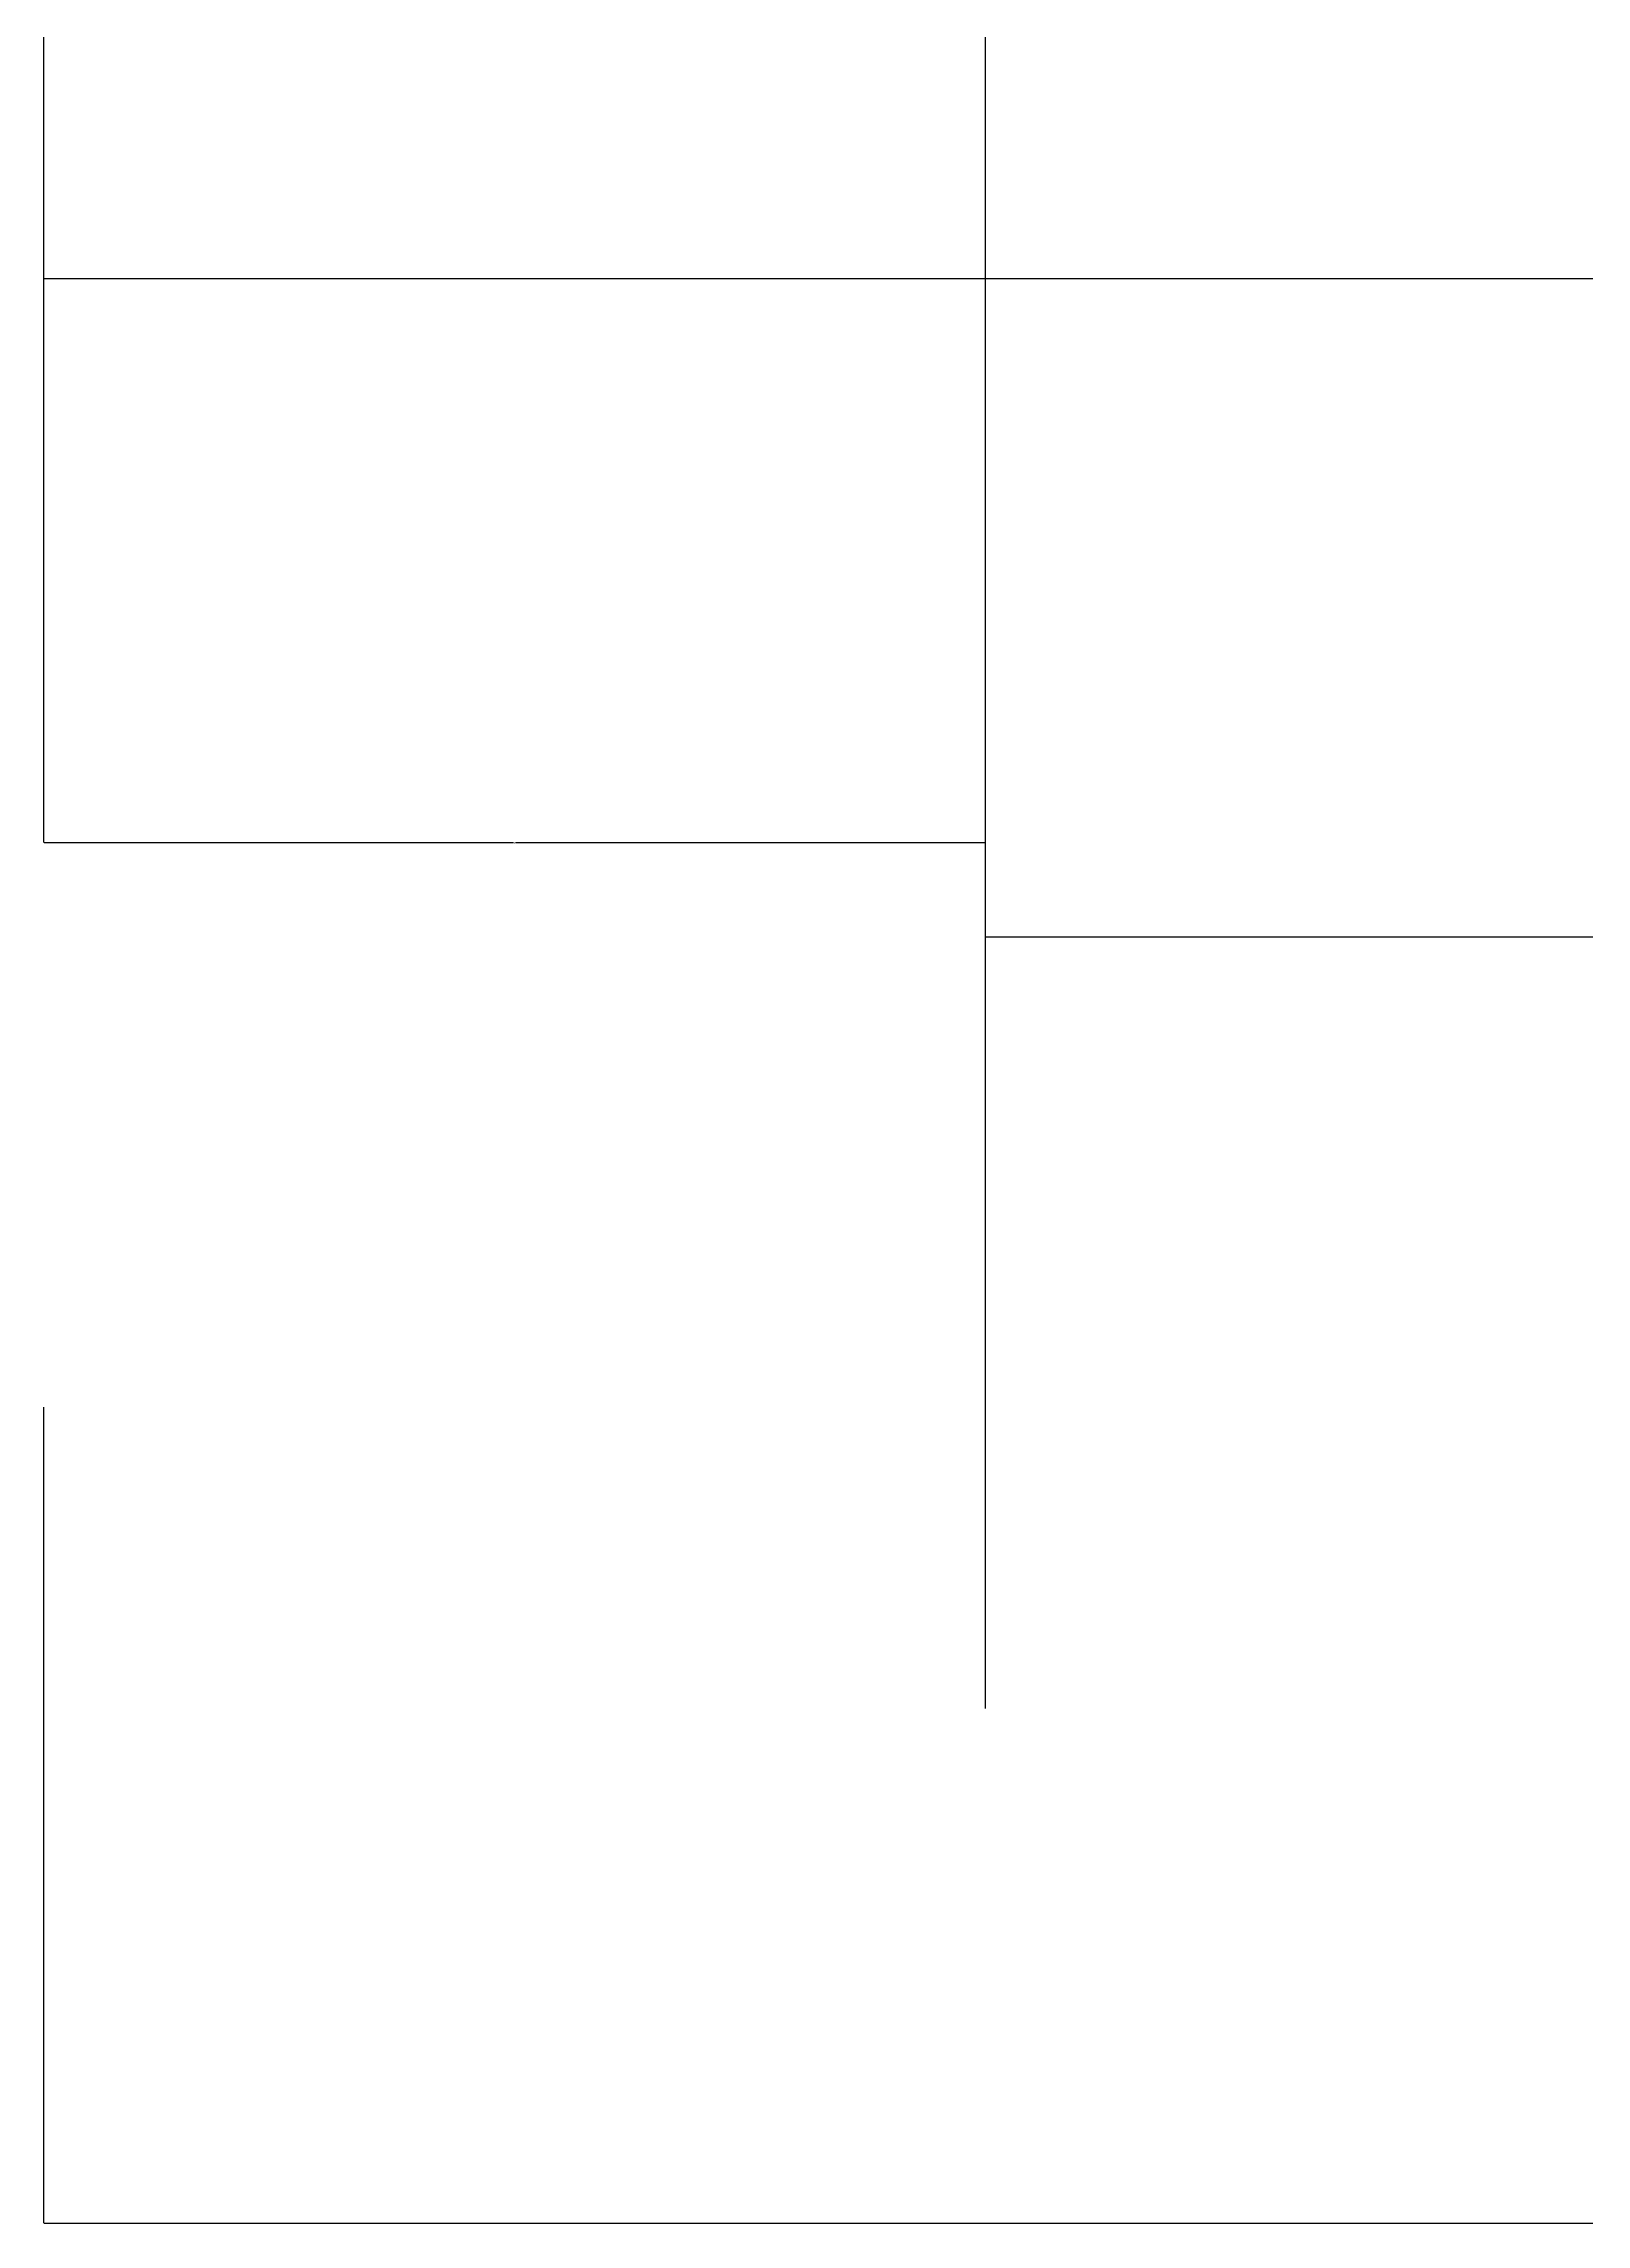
# Model space of a CAD drawing. Header units: metres. Extents: x 5647 to 73999, y 8406 to 50306.
# Drawn here: x 22963 to 23782, y 19114 to 20273 of the extents above; entities that cross this region are included whole.
import ezdxf

# ---------------------------------------------------------------- set-up
doc = ezdxf.new("R2010")
doc.units = ezdxf.units.M
for name, color, linetype in [('AXIS', 9, 'Continuous'), ('CCX', 7, 'Continuous'), ('LIS', 2, 'Continuous')]:
    doc.layers.add(name, color=color, linetype=linetype)
doc.dimstyles.get("Standard").update_dxf_attribs({"dimtxt": 2.5, "dimasz": 2.5, "dimexe": 1.25, "dimexo": 0.625, "dimtad": 1, "dimcen": 2.5, "dimazin": 3, "dimtfac": 1, "dimtmove": 0, "dimatfit": 3})

# ---------------------------------------------------------------- blocks, each defined once
blk = doc.blocks.new('_CLOSEDFILLED')
at = {"color": 0, "linetype": 'BYBLOCK'}
blk.add_solid([(-1, 0.2), (0, 0), (-1, -0.2)], dxfattribs=at)
blk = doc.blocks.new('*D5')
for p, q in [((22962.58, 19548.25), (22962.58, 19114.53)), ((26964.66, 19548.25), (26964.66, 19114.53)), ((22962.83, 19114.53), (24963.12, 19114.53)), ((24964.12, 19114.53), (26964.41, 19114.53))]:
    blk.add_line(p, q)
at = {"layer": 'Defpoints'}
for p in [(22962.58, 19548.25), (26964.66, 19548.25), (22962.58, 19114.53)]:
    blk.add_point(p, dxfattribs=at)
at = {"xscale": 0.25, "yscale": 0.25, "rotation": 180}
blk.add_blockref('_CLOSEDFILLED', (22962.58, 19114.53), dxfattribs=at)
at = {"xscale": 0.25, "yscale": 0.25}
blk.add_blockref('_CLOSEDFILLED', (26964.66, 19114.53), dxfattribs=at)
at = {"insert": (24963.62, 19114.53), "char_height": 1, "attachment_point": 5}
blk.add_mtext('A', dxfattribs=at)
blk = doc.blocks.new('*D75')
for p, q in [((22962.58, 20148.1), (22962.58, 19848.25)), ((23462.84, 20148.1), (23462.84, 19848.25)), ((22962.83, 19848.25), (23212.21, 19848.25)), ((23213.21, 19848.25), (23462.59, 19848.25))]:
    blk.add_line(p, q)
at = {"layer": 'Defpoints'}
for p in [(22962.58, 20148.1), (23462.84, 20148.1), (22962.58, 19848.25)]:
    blk.add_point(p, dxfattribs=at)
at = {"layer": 'CCX', "xscale": 0.25, "yscale": 0.25, "rotation": 180}
blk.add_blockref('_CLOSEDFILLED', (22962.58, 19848.25), dxfattribs=at)
at = {"layer": 'CCX', "xscale": 0.25, "yscale": 0.25}
blk.add_blockref('_CLOSEDFILLED', (23462.84, 19848.25), dxfattribs=at)
at = {"layer": 'CCX', "insert": (23212.71, 19848.25), "char_height": 1, "attachment_point": 5}
blk.add_mtext('c', dxfattribs=at)
blk = doc.blocks.new('*D77')
for p, q in [((23462.84, 20148.1), (23462.84, 19798.25)), ((24213.23, 20148.1), (24213.23, 19798.25)), ((23463.09, 19798.25), (23837.535, 19798.25)), ((23838.535, 19798.25), (24212.98, 19798.25))]:
    blk.add_line(p, q)
at = {"layer": 'Defpoints'}
for p in [(23462.84, 20148.1), (24213.23, 20148.1), (23462.84, 19798.25)]:
    blk.add_point(p, dxfattribs=at)
at = {"layer": 'CCX', "xscale": 0.25, "yscale": 0.25, "rotation": 180}
blk.add_blockref('_CLOSEDFILLED', (23462.84, 19798.25), dxfattribs=at)
at = {"layer": 'CCX', "xscale": 0.25, "yscale": 0.25}
blk.add_blockref('_CLOSEDFILLED', (24213.23, 19798.25), dxfattribs=at)
at = {"layer": 'CCX', "insert": (23838.035, 19798.25), "char_height": 1, "attachment_point": 5}
blk.add_mtext('e', dxfattribs=at)

msp = doc.modelspace()

# ---------------------------------------------------------------- linework, layer by layer
at = {"layer": 'AXIS'}
msp.add_line((23462.84, 23749.96), (23462.84, 19387.99), dxfattribs=at)
at = {"layer": 'LIS'}
for p, q in [((22962.58, 23749.96), (22962.58, 20148.1)), ((22962.58, 20148.1), (26964.66, 20148.1))]:
    msp.add_line(p, q, dxfattribs=at)

# ---------------------------------------------------------------- dimensions: what is measured, and where the dimension line sits
dim = msp.add_linear_dim(base=(22962.58, 19114.53), p1=(22962.58, 19548.25), p2=(26964.66, 19548.25), text='A', dimstyle='Standard')
dim.commit()
dim.dimension.update_dxf_attribs({"geometry": '*D5', "text_midpoint": (24963.62, 19114.53)})
at = {"layer": 'CCX'}
for base, p1, p2, text, picture, middle in [((22962.58, 19848.25), (22962.58, 20148.1), (23462.84, 20148.1), 'c', '*D75', (23212.71, 19848.25)), ((23462.84, 19798.25), (23462.84, 20148.1), (24213.23, 20148.1), 'e', '*D77', (23838.035, 19798.25))]:
    dim = msp.add_linear_dim(base=base, p1=p1, p2=p2, text=text, dimstyle='Standard', dxfattribs=at)
    dim.commit()
    dim.dimension.update_dxf_attribs({"geometry": picture, "text_midpoint": middle})

doc.saveas('drawing.dxf')
